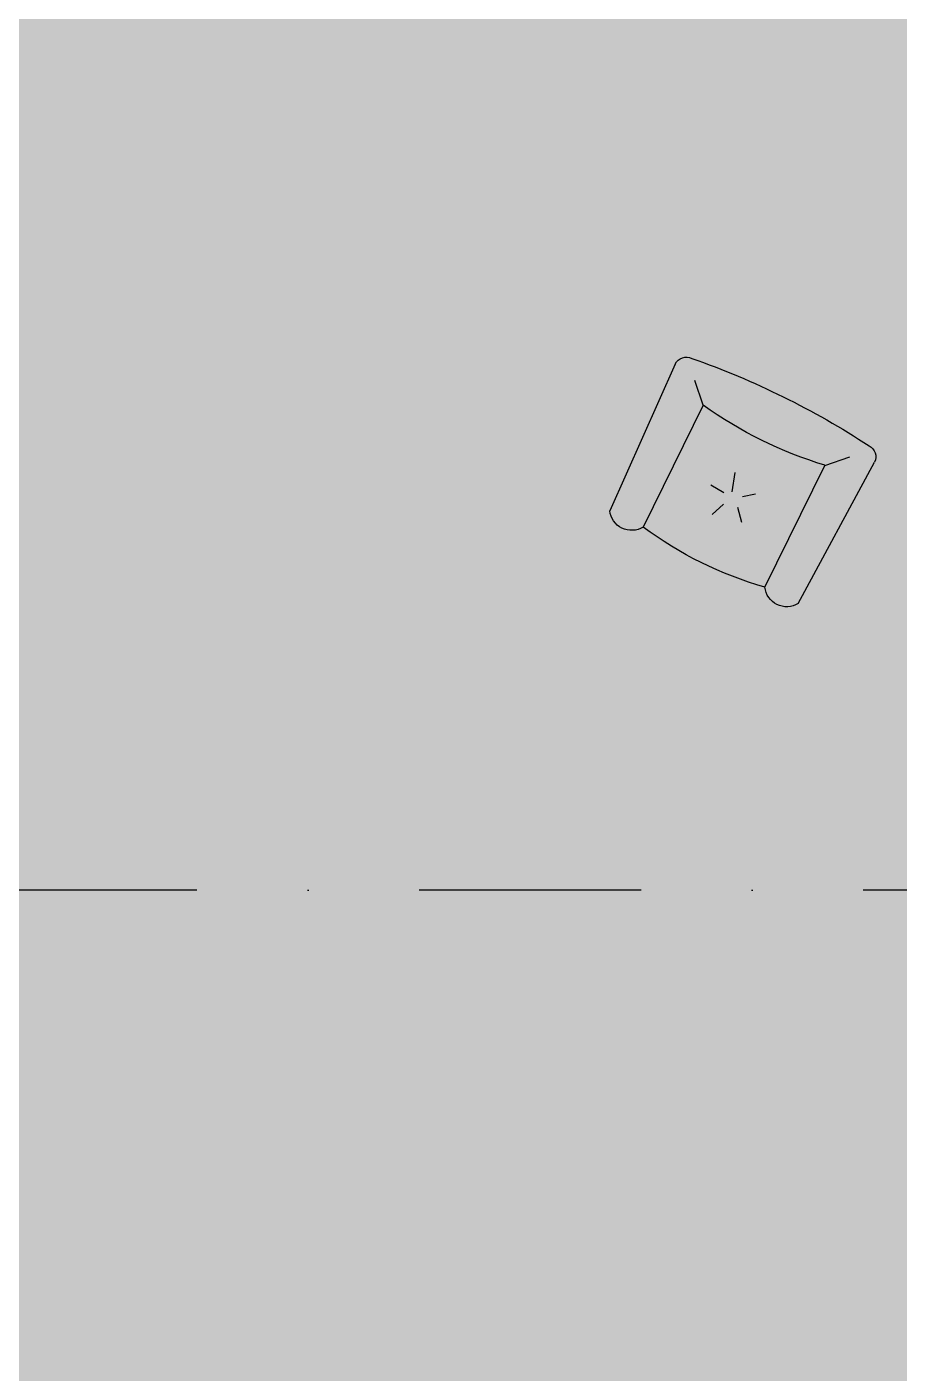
# Model space of a CAD drawing. Header units: centimetres. Extents: x 0 to 1099704, y -139216 to 99734.
# Drawn here: x 910477.7 to 910797.2, y 11614.8 to 12108 of the extents above; entities that cross this region are included whole.
import ezdxf

# ---------------------------------------------------------------- set-up
doc = ezdxf.new("R2010")
doc.units = ezdxf.units.CM
doc.header["$LTSCALE"] = 4
doc.linetypes.add('DASHDOT', pattern=[25.4, 12.7, -6.35, 0, -6.35])
for name, color, linetype in [('0.2', 2, 'Continuous'), ('0.4', 4, 'Continuous'), ('B-CORTE', 4, 'DASHDOT')]:
    doc.layers.add(name, color=color, linetype=linetype)

# ---------------------------------------------------------------- blocks, each defined once
blk = doc.blocks.new('Poltrona08')
for p, q in [((-49.37, -15.73), (-49.37, 39.27)), ((5.63, 39.27), (5.63, -15.73)), ((-29.29, 16.36), (-25.07, 13.08)), ((-20.38, 13.08), (-18.03, 20.58)), ((-17.56, 11.2), (-11.46, 11.67)), ((-25.07, 8.39), (-29.29, 3.7)), ((-19.44, 6.98), (-17.28, 1.21))]:
    blk.add_line(p, q)
for points in [[(-64.37, -15.73), (-66.87, 49.27)], [(23.13, 49.27), (20.63, -15.73)], [(-49.37, 39.27), (-56.87, 46.77)], [(5.63, 39.27), (13.13, 46.77)]]:
    blk.add_lwpolyline(points)
for centre, radius, start, end in [((-21.87, -276.15), 332.84, 83.0976, 96.9024), ((-61.87, 49.27), 5, 90, 180), ((18.13, 49.27), 5, 0, 90), ((-21.87, 208.74), 171.68, 260.7825, 279.2175), ((-56.87, -11.06), 8.83, 211.8908, 328.1092), ((-21.87, 134.27), 152.5, 259.6111, 280.3889), ((13.13, -11.06), 8.83, 211.8908, 328.1092)]:
    blk.add_arc(centre, radius, start, end)

msp = doc.modelspace()

# ---------------------------------------------------------------- hatches: boundary and pattern name
at = {"layer": '0.4', "true_color": 0xf8f3ec}
h = msp.add_hatch(color=7, dxfattribs=at)
h.dxf.hatch_style = 1
h.paths.add_polyline_path([(917643.755, 6257.497), (917643.755, 15479.046), (896254.948, 15479.046), (896254.948, 6257.497)])

# ---------------------------------------------------------------- linework, layer by layer
at = {"layer": 'B-CORTE', "ltscale": 1.6}
msp.add_line((913793.213, 11791.695), (900484.867, 11791.695), dxfattribs=at)

# ---------------------------------------------------------------- block references
at = {"layer": '0.2', "xscale": -0.904434194830291, "yscale": 0.9044341948302909, "zscale": 0.904434194830291, "rotation": 333.7540433941147}
msp.add_blockref('Poltrona08', (910714.261, 11935.277), dxfattribs=at)

doc.saveas('drawing.dxf')
